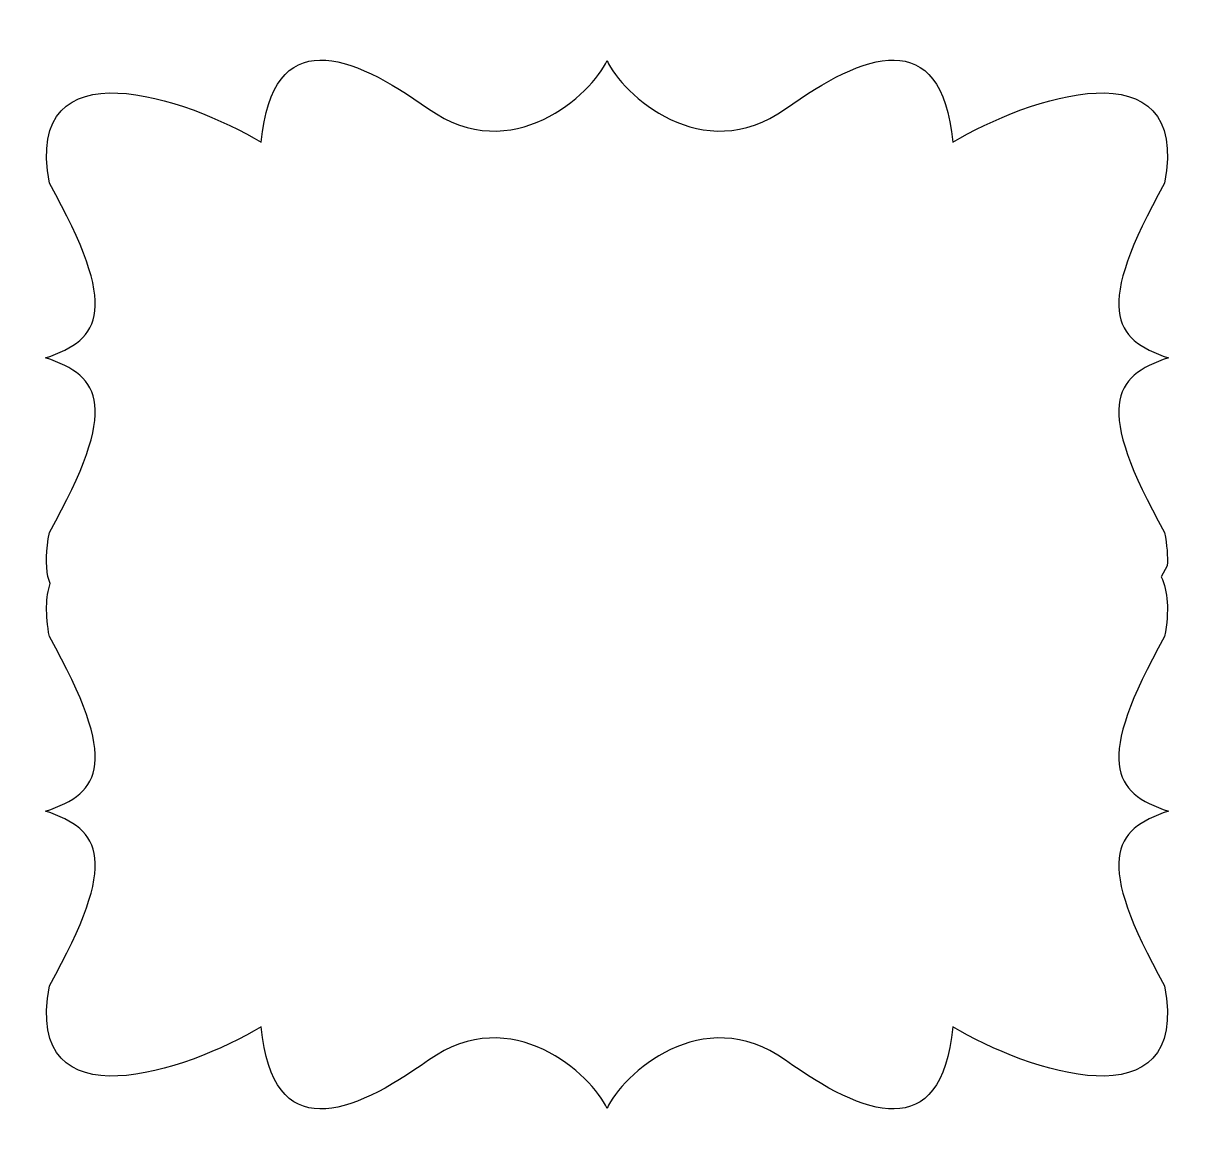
# Model space of a CAD drawing. Header units: centimetres. Extents: x -8.3 to 8.9, y -8.8 to 7.7.
import ezdxf

# ---------------------------------------------------------------- set-up
doc = ezdxf.new("R2010")
doc.units = ezdxf.units.CM
doc.header["$MEASUREMENT"] = 0
doc.layers.add('Camada 1', color=7, linetype='Continuous')

msp = doc.modelspace()

# ---------------------------------------------------------------- linework, layer by layer
at = {"layer": 'Camada 1'}
msp.add_open_spline([(8.5215, -0.28545), (8.52901, -0.14337), (8.51695, 0.01988), (8.48279, 0.20615), (8.48279, 0.20615), (7.44221, 2.06778), (7.71613, 2.50612), (8.53743, 2.77981), (8.53743, 2.77981), (7.71614, 3.0535), (7.44219, 3.4918), (8.48279, 5.35333), (8.48279, 5.35333), (8.86599, 7.43401), (6.45677, 6.61261), (5.36153, 5.9556), (5.36153, 5.9556), (5.19736, 7.70772), (4.04774, 7.26973), (2.89786, 6.44833), (2.89786, 6.44833), (1.67421, 5.57431), (0.48841, 6.66738), (0.26957, 7.16022), (0.26957, 7.16022), (0.05073, 6.66738), (-1.13508, 5.57433), (-2.35862, 6.44833), (-2.35862, 6.44833), (-3.50847, 7.26973), (-4.65825, 7.70772), (-4.82253, 5.9556), (-4.82253, 5.9556), (-5.91764, 6.61261), (-8.32688, 7.43401), (-7.94356, 5.35333), (-7.94356, 5.35333), (-6.90322, 3.4918), (-7.17704, 3.05349), (-7.99833, 2.77981), (-7.99833, 2.77981), (-7.17704, 2.50612), (-6.90322, 2.06779), (-7.94356, 0.20615), (-7.94356, 0.20615), (-7.9915, -0.05388), (-7.99582, -0.26859), (-7.96452, -0.44393), (-7.96452, -0.44393), (-7.96452, -0.44393), (-7.93274, -0.54706), (-7.93274, -0.54706), (-7.93274, -0.54706), (-7.99502, -0.74285), (-8.00402, -0.99878), (-7.94356, -1.32668), (-7.94356, -1.32668), (-6.90322, -3.18831), (-7.17704, -3.62641), (-7.99833, -3.90012), (-7.99833, -3.90012), (-7.17704, -4.17381), (-6.90322, -4.61188), (-7.94356, -6.47354), (-7.94356, -6.47354), (-8.32689, -8.55425), (-5.91765, -7.73293), (-4.82253, -7.07602), (-4.82253, -7.07602), (-4.65825, -8.82791), (-3.5085, -8.39005), (-2.35862, -7.56875), (-2.35862, -7.56875), (-1.13508, -6.69462), (0.05076, -7.78777), (0.26957, -8.28051), (0.26957, -8.28051), (0.48841, -7.78778), (1.67422, -6.69462), (2.89786, -7.56875), (2.89786, -7.56875), (4.04774, -8.39004), (5.19735, -8.8279), (5.36153, -7.07602), (5.36153, -7.07602), (6.45677, -7.7329), (8.86599, -8.55422), (8.48279, -6.47354), (8.48279, -6.47354), (7.44221, -4.61191), (7.71613, -4.17381), (8.53743, -3.90012), (8.53743, -3.90012), (7.71614, -3.62641), (7.44219, -3.18834), (8.48279, -1.32668), (8.48279, -1.32668), (8.55383, -0.94049), (8.52877, -0.65453), (8.43382, -0.44869), (8.43382, -0.44869), (8.43382, -0.44869), (8.5215, -0.28545), (8.5215, -0.28545)], degree=3, knots=[0, 0, 0, 0, 0.03703704, 0.03703704, 0.03703704, 0.03703704, 0.07407407, 0.07407407, 0.07407407, 0.07407407, 0.11111111, 0.11111111, 0.11111111, 0.11111111, 0.14814815, 0.14814815, 0.14814815, 0.14814815, 0.18518519, 0.18518519, 0.18518519, 0.18518519, 0.22222222, 0.22222222, 0.22222222, 0.22222222, 0.25925926, 0.25925926, 0.25925926, 0.25925926, 0.2962963, 0.2962963, 0.2962963, 0.2962963, 0.33333333, 0.33333333, 0.33333333, 0.33333333, 0.37037037, 0.37037037, 0.37037037, 0.37037037, 0.40740741, 0.40740741, 0.40740741, 0.40740741, 0.44444444, 0.44444444, 0.44444444, 0.44444444, 0.48148148, 0.48148148, 0.48148148, 0.48148148, 0.51851852, 0.51851852, 0.51851852, 0.51851852, 0.55555556, 0.55555556, 0.55555556, 0.55555556, 0.59259259, 0.59259259, 0.59259259, 0.59259259, 0.62962963, 0.62962963, 0.62962963, 0.62962963, 0.66666667, 0.66666667, 0.66666667, 0.66666667, 0.7037037, 0.7037037, 0.7037037, 0.7037037, 0.74074074, 0.74074074, 0.74074074, 0.74074074, 0.77777778, 0.77777778, 0.77777778, 0.77777778, 0.81481481, 0.81481481, 0.81481481, 0.81481481, 0.85185185, 0.85185185, 0.85185185, 0.85185185, 0.88888889, 0.88888889, 0.88888889, 0.88888889, 0.92592593, 0.92592593, 0.92592593, 0.92592593, 1, 1, 1, 1], dxfattribs=at)

doc.saveas('drawing.dxf')
